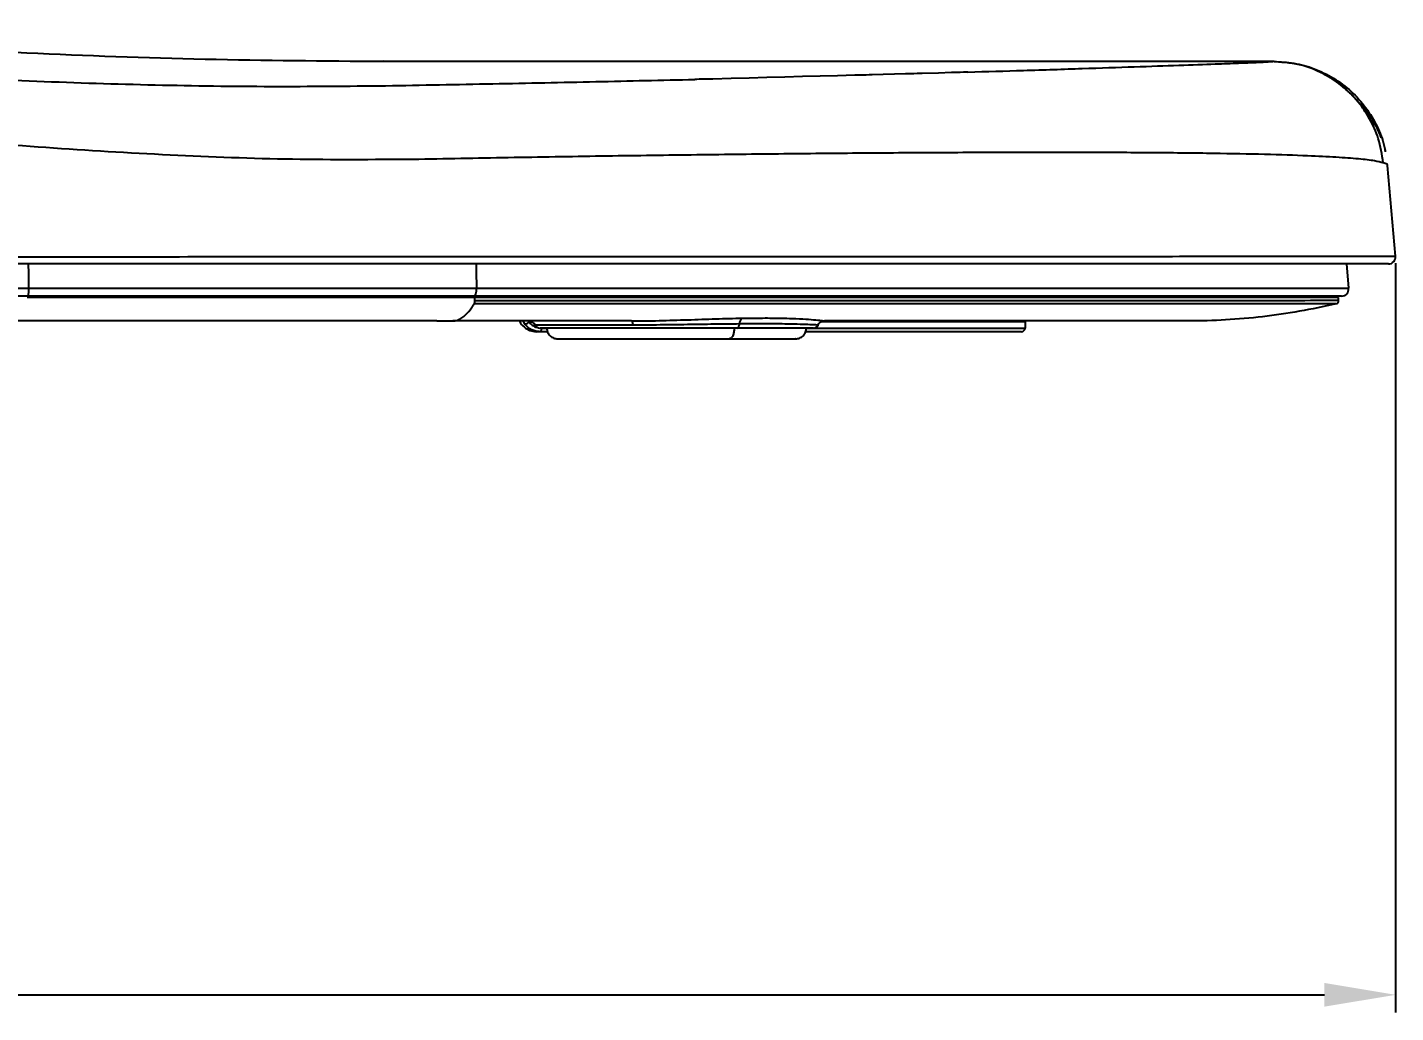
# Model space of a CAD drawing. Header units: millimetres. Extents: x 136 to 1356, y 36 to 868.
# Drawn here: x 472.5 to 664.5, y 42.5 to 180.8 of the extents above; entities that cross this region are included whole.
import ezdxf

# ---------------------------------------------------------------- set-up
doc = ezdxf.new("R2010")
doc.units = ezdxf.units.MM
doc.header["$LTSCALE"] = 20
doc.layers.add('____', color=7, linetype='Continuous')
doc.styles.add('style1', font='gbeitc.shx')
doc.styles.add('유형1', font='gbeitc.shx', dxfattribs={"height": 8})
doc.dimstyles.new('ISO-25', dxfattribs={"dimtxt": 2.5, "dimasz": 3, "dimexe": 1.25, "dimexo": 0.5, "dimgap": 1, "dimtad": 3, "dimtoh": 1, "dimdsep": 46, "dimtxsty": '유형1', "dimcen": 2.5, "dimclrd": 5, "dimclre": 5, "dimclrt": 5, "dimadec": 0, "dimazin": 0, "dimtfac": 1, "dimtmove": 0, "dimatfit": 3, "dimfxl": 1, "dimarcsym": 0})

# ---------------------------------------------------------------- blocks, each defined once
blk = doc.blocks.new('*D10')
at = {"layer": '____', "color": 2, "lineweight": -2, "transparency": 16777216}
for p, q in [((664.47, 147.65), (664.47, 42.52)), ((136.47, 145.88), (136.47, 42.52)), ((146.47, 45.02), (654.47, 45.02))]:
    blk.add_line(p, q, dxfattribs=at)
at = {"layer": '____', "color": 2, "transparency": 16777216}
for points in [[(146.47, 46.69), (146.47, 43.36), (136.47, 45.02)], [(654.47, 46.69), (654.47, 43.36), (664.47, 45.02)]]:
    blk.add_solid(points, dxfattribs=at)
at = {"layer": 'Defpoints', "color": 0, "transparency": 16777216}
for p in [(664.47, 148.65), (136.47, 146.88), (664.47, 45.02)]:
    blk.add_point(p, dxfattribs=at)
at = {"layer": '____', "color": 2, "transparency": 16777216, "insert": (400.47, 52.02), "char_height": 12, "attachment_point": 5, "style": 'style1'}
blk.add_mtext('528', dxfattribs=at)

msp = doc.modelspace()

# ---------------------------------------------------------------- linework, layer by layer
at = {"color": 7, "linetype": 'Continuous', "lineweight": 25}
for p, q in [((647.42, 175.97), (522.48, 176.01)), ((646.6, 175.92), (522.49, 175.96)), ((646.6, 175.91), (647.26, 175.95)), ((566.12, 173.45), (566.14, 173.45)), ((663.03, 163.28), (662.98, 163.46)), ((664.47, 148.65), (663.35, 161.36)), ((657.58, 147.56), (657.88, 144.15)), ((653.18, 143.01), (653.18, 143.01)), ((653.18, 143.01), (653.18, 143.01)), ((656.47, 142.44), (656.47, 142.86)), ((542.36, 139.09), (542.08, 139.56)), ((542.81, 139.52), (542.89, 139.41)), ((543.33, 139.41), (542.89, 139.41)), ((544.62, 138.56), (545.39, 138.56)), ((612.48, 139.42), (612.48, 138.56)), ((544.41, 138.06), (543.91, 138.06)), ((545.49, 138.06), (544.41, 138.06))]:
    msp.add_line(p, q, dxfattribs=at)
at = {"color": 7, "linetype": 'Continuous', "lineweight": 25, "flags": 128}
for points in [[(604.45, 174.48), (604.32, 174.47), (604.24, 174.47), (604.15, 174.47), (604.11, 174.47), (603.83, 174.46), (603.38, 174.44), (602.99, 174.43), (602.63, 174.42), (602.17, 174.4), (600.35, 174.35), (598.06, 174.28), (597.65, 174.27), (597.33, 174.26), (596.87, 174.25), (595.7, 174.22), (591.02, 174.09), (590.62, 174.08), (590.21, 174.07), (589.77, 174.06), (589.75, 174.05), (589.75, 174.05), (589.75, 174.05), (589.74, 174.05), (589.74, 174.05), (589.74, 174.05), (589.74, 174.05), (589.74, 174.05), (589.74, 174.05), (589.74, 174.05), (589.74, 174.05), (589.74, 174.05), (589.74, 174.05), (589.74, 174.05), (589.73, 174.05), (589.72, 174.05), (589.72, 174.05), (589.72, 174.05), (589.72, 174.05), (589.71, 174.05), (589.71, 174.05), (589.71, 174.05), (589.71, 174.05), (589.71, 174.05), (589.71, 174.05), (589.71, 174.05), (589.71, 174.05), (589.71, 174.05), (589.71, 174.05), (589.71, 174.05), (589.71, 174.05), (589.71, 174.05), (589.71, 174.05), (589.71, 174.05), (589.7, 174.05), (589.67, 174.05), (589.6, 174.05), (589.23, 174.04), (588.62, 174.03), (586.18, 173.96), (583.73, 173.9), (581.25, 173.84), (578.77, 173.77), (576.27, 173.71), (573.76, 173.64), (571.23, 173.58), (568.69, 173.51), (567.42, 173.48), (566.78, 173.47), (566.43, 173.46), (566.23, 173.45), (566.17, 173.45), (566.16, 173.45), (566.16, 173.45), (566.16, 173.45), (566.16, 173.45), (566.16, 173.45), (566.16, 173.45), (566.16, 173.45), (566.16, 173.45), (566.16, 173.45), (566.16, 173.45), (566.16, 173.45), (566.16, 173.45), (566.16, 173.45), (566.16, 173.45), (566.15, 173.45), (566.15, 173.45), (566.15, 173.45), (566.15, 173.45), (566.15, 173.45), (566.15, 173.45), (566.15, 173.45), (566.15, 173.45), (566.15, 173.45), (566.15, 173.45), (566.15, 173.45), (566.15, 173.45), (566.14, 173.45), (566.14, 173.45)], [(472.73, 144.15), (472.7, 146.2), (472.68, 147.56)], [(535.48, 147.56), (535.5, 146.55), (535.53, 144.15)], [(544.62, 138.56), (544.61, 138.46), (544.6, 138.37), (544.58, 138.28), (544.56, 138.21), (544.53, 138.14), (544.49, 138.1), (544.45, 138.07), (544.41, 138.06)], [(572.11, 138.57), (572.17, 138.58), (572.22, 138.61), (572.27, 138.66), (572.31, 138.73), (572.35, 138.82), (572.38, 138.91), (572.4, 139.02), (572.42, 139.14)], [(584.18, 139.59), (584.34, 139.56), (584.34, 139.56), (584.34, 139.56)]]:
    msp.add_lwpolyline(points, dxfattribs=at)
at = {"color": 7, "linetype": 'Continuous', "lineweight": 25}
for centre, radius, start, end in [((663.47, 148.56), 1, 270, 5), ((656.88, 144.06), 1, 270, 5), ((542, 140.25), 1.22, 287.2259, 316.6968), ((542.85, 138.56), 1, 24.564, 89.4983), ((544.39, 139.27), 0.7, 204.9443, 270.0016), ((573.28, 139.23), 0.864, 123.8491, 186.0644), ((582.81, 139.27), 0.7, 269.9984, 333.2191), ((611.98, 138.56), 0.5, 270, 315), ((611.98, 138.56), 0.5, 315, 0)]:
    msp.add_arc(centre, radius, start, end, dxfattribs=at)
for points, knots in [([(522.49, 175.95), (514.14, 176.01), (497.45, 176.13), (472.43, 177.07), (447.43, 178.53), (430.8, 180.01), (422.49, 180.75)], [0, 0, 0, 0, 0.249964, 0.5, 0.750036, 1, 1, 1, 1]), ([(422.84, 176.71), (428.55, 176.19), (439.96, 175.16), (457, 174.01), (473.85, 173.16), (490.45, 172.64), (506.79, 172.41), (517.46, 172.52), (522.78, 172.57)], [0, 0, 0, 0, 0.16739, 0.334623, 0.501594, 0.668201, 0.834187, 1, 1, 1, 1]), ([(604.45, 174.48), (607.09, 174.56), (612.77, 174.73), (620.62, 174.98), (627.94, 175.23), (634.2, 175.44), (638.99, 175.62), (642.55, 175.75), (644.96, 175.84), (646.29, 175.9), (646.58, 175.91), (646.6, 175.91)], [0, 0, 0, 0, 0.120233, 0.258497, 0.396632, 0.533129, 0.668286, 0.776279, 0.884522, 0.991964, 1, 1, 1, 1]), ([(662.74, 161.75), (662.55, 162.91), (662.21, 165.05), (660.99, 167.76), (659.7, 169.73), (658.33, 171.31), (656.63, 172.86), (654.19, 174.43), (650.89, 175.72), (648.36, 175.87), (647.02, 175.95)], [0, 0, 0, 0, 0.150279, 0.278095, 0.377762, 0.451406, 0.54575, 0.671724, 0.825639, 1, 1, 1, 1]), ([(647.42, 175.97), (648.35, 175.92), (650.26, 175.82), (653.09, 175.02), (655.82, 173.7), (658.29, 171.83), (660.37, 169.53), (661.9, 166.92), (662.78, 164.8), (662.97, 163.56), (663.02, 163.28)], [0, 0, 0, 0, 0.127961, 0.262729, 0.402452, 0.54479, 0.687127, 0.82685, 0.961618, 1, 1, 1, 1]), ([(522.78, 172.57), (527.82, 172.66), (537.86, 172.84), (552.35, 173.14), (561.54, 173.35), (566.12, 173.45)], [0, 0, 0, 0, 0.33507, 0.66831, 1, 1, 1, 1]), ([(662.46, 165.21), (662.27, 165.69), (661.88, 166.67), (660.93, 168.21), (659.93, 169.52), (659.08, 170.48), (658.5, 171.1), (657.83, 171.74), (657.33, 172.22), (657, 172.46), (656.95, 172.5)], [0, 0, 0, 0, 0.25224, 0.511138, 0.707951, 0.78577, 0.852196, 0.910321, 0.98566, 1, 1, 1, 1]), ([(526.6, 162.22), (521, 162.19), (509.8, 162.11), (492.57, 162.77), (475.14, 163.82), (457.53, 165.23), (439.84, 166.83), (428.01, 167.95), (422.1, 168.51)], [0, 0, 0, 0, 0.166895, 0.333562, 0.500355, 0.667039, 0.833639, 1, 1, 1, 1]), ([(662.69, 161.75), (662.34, 161.84), (661.6, 162.04), (659.37, 162.3), (656.24, 162.53), (651.93, 162.75), (646.27, 162.93), (639.06, 163.07), (630.81, 163.16), (621.67, 163.2), (611.74, 163.21), (601.11, 163.17), (589.82, 163.1), (578, 162.99), (565.73, 162.85), (553.06, 162.68), (540.04, 162.47), (531.08, 162.3), (526.6, 162.22)], [0, 0, 0, 0, 0.045888, 0.099185, 0.152685, 0.205799, 0.271888, 0.338178, 0.404797, 0.471049, 0.536984, 0.602999, 0.669372, 0.735761, 0.801727, 0.8676, 0.933671, 1, 1, 1, 1]), ([(663.35, 161.36), (663.33, 161.48), (663.29, 161.62), (662.75, 161.74), (662.69, 161.75)], [0, 0, 0, 0, 0.8794405, 1, 1, 1, 1]), ([(453.47, 148.58), (458.47, 148.58), (470.02, 148.58), (487.89, 148.58), (505.68, 148.59), (521.87, 148.59), (536.49, 148.59), (550.78, 148.6), (564.65, 148.6), (577.33, 148.61), (588.84, 148.61), (599.25, 148.62), (609.18, 148.62), (618.54, 148.63), (627.25, 148.63), (635.29, 148.63), (642.54, 148.64), (648.94, 148.64), (654.35, 148.64), (657.51, 148.64), (659.83, 148.65), (661.57, 148.65), (663.22, 148.65), (664.27, 148.65), (664.4, 148.65), (664.47, 148.65)], [0, 0, 0, 0, 0.048989, 0.113052, 0.176978, 0.227732, 0.278617, 0.329529, 0.380381, 0.431109, 0.473768, 0.516612, 0.559518, 0.602386, 0.64514, 0.68774, 0.731206, 0.774817, 0.818406, 0.861842, 0.869814, 0.901718, 0.934466, 0.967251, 1, 1, 1, 1]), ([(663.47, 147.56), (663.4, 147.56), (663.26, 147.56), (662.12, 147.56), (660.27, 147.56), (657.45, 147.56), (653.49, 147.56), (648.17, 147.56), (641.79, 147.56), (634.54, 147.56), (626.61, 147.56), (618.12, 147.56), (608.9, 147.56), (599, 147.56), (588.46, 147.56), (577.6, 147.56), (566.49, 147.56), (555.2, 147.56), (543.53, 147.56), (531.52, 147.56), (519.2, 147.56), (505.76, 147.56), (491.19, 147.56), (475.49, 147.56), (462.5, 147.56), (454.72, 147.56), (452.27, 147.56)], [0, 0, 0, 0, 0.034003, 0.068005, 0.1027, 0.137394, 0.180092, 0.222793, 0.266711, 0.310633, 0.352428, 0.394276, 0.436083, 0.479485, 0.522928, 0.566338, 0.608123, 0.649937, 0.691726, 0.734419, 0.777135, 0.81983, 0.871867, 0.923943, 0.975982, 1, 1, 1, 1]), ([(447.36, 144.15), (451.66, 144.15), (460.16, 144.15), (468.58, 144.15), (472.73, 144.15)], [0, 0, 0, 0, 0.50625, 1, 1, 1, 1]), ([(472.55, 143.06), (472.57, 143.06), (472.6, 143.09), (472.65, 143.2), (472.67, 143.28), (472.7, 143.49), (472.71, 143.61), (472.73, 143.87), (472.73, 144.01), (472.73, 144.15)], [0, 0, 0, 0, 0.25, 0.25, 0.5, 0.5, 0.75, 0.75, 1, 1, 1, 1]), ([(472.73, 144.15), (478.1, 144.15), (483.44, 144.15), (491.42, 144.15), (494.07, 144.15), (499.36, 144.15), (502, 144.16), (507.26, 144.16), (509.88, 144.16), (515.1, 144.16), (517.69, 144.16), (522.85, 144.15), (525.41, 144.15), (530.49, 144.15), (533.02, 144.15), (535.53, 144.15)], [0, 0, 0, 0, 0.25, 0.25, 0.375, 0.375, 0.5, 0.5, 0.625, 0.625, 0.75, 0.75, 0.875, 0.875, 1, 1, 1, 1]), ([(535.14, 143.06), (535.2, 143.06), (535.25, 143.09), (535.35, 143.2), (535.4, 143.28), (535.47, 143.49), (535.5, 143.61), (535.53, 143.87), (535.54, 144.01), (535.53, 144.15)], [0, 0, 0, 0, 0.25, 0.25, 0.5, 0.5, 0.75, 0.75, 1, 1, 1, 1]), ([(535.53, 144.15), (543.7, 144.15), (551.65, 144.15), (567.08, 144.15), (574.56, 144.15), (583.6, 144.15), (585.39, 144.15), (588.93, 144.15), (590.68, 144.15), (595.85, 144.15), (599.2, 144.15), (608.94, 144.15), (615.03, 144.15), (623.48, 144.15), (626.19, 144.15), (630.07, 144.15), (631.33, 144.15), (633.77, 144.15), (634.96, 144.15), (640.67, 144.15), (644.61, 144.15), (648.65, 144.15), (649.42, 144.15), (650.86, 144.15), (651.54, 144.15), (653.42, 144.15), (654.47, 144.15), (656.17, 144.15), (656.8, 144.15), (657.66, 144.15), (657.88, 144.15), (657.88, 144.15)], [0, 0, 0, 0, 0.125, 0.125, 0.25, 0.25, 0.28125, 0.28125, 0.3125, 0.3125, 0.375, 0.375, 0.5, 0.5, 0.5625, 0.5625, 0.59375, 0.59375, 0.625, 0.625, 0.75, 0.75, 0.78125, 0.78125, 0.8125, 0.8125, 0.875, 0.875, 0.9375, 0.9375, 1, 1, 1, 1]), ([(472.55, 143.06), (468.09, 143.06), (459.21, 143.06), (450.26, 143.06), (445.8, 143.06)], [0, 0, 0, 0, 0.5027178, 1, 1, 1, 1]), ([(535.14, 143.06), (530.14, 143.06), (525.07, 143.06), (517.36, 143.06), (514.78, 143.06), (509.58, 143.06), (506.97, 143.06), (501.72, 143.06), (499.09, 143.06), (493.82, 143.06), (491.17, 143.06), (483.22, 143.06), (477.9, 143.06), (472.55, 143.06)], [0, 0, 0, 0, 0.25, 0.25, 0.375, 0.375, 0.5, 0.5, 0.625, 0.625, 0.75, 0.75, 1, 1, 1, 1]), ([(656.88, 143.06), (656.88, 143.06), (656.67, 143.06), (655.82, 143.06), (655.19, 143.06), (653.52, 143.06), (652.48, 143.06), (650.93, 143.06), (650.6, 143.06), (649.93, 143.06), (648.89, 143.06), (647.75, 143.06), (643.73, 143.06), (639.82, 143.06), (634.13, 143.06), (632.95, 143.06), (630.52, 143.06), (629.26, 143.06), (625.4, 143.06), (622.71, 143.06), (614.29, 143.06), (608.22, 143.06), (598.53, 143.06), (595.19, 143.06), (590.05, 143.06), (588.31, 143.06), (584.78, 143.06), (583, 143.06), (574, 143.06), (566.55, 143.06), (551.18, 143.06), (543.27, 143.06), (535.14, 143.06)], [0, 0, 0, 0, 0.0625, 0.0625, 0.125, 0.125, 0.1875, 0.1875, 0.203125, 0.203125, 0.21875, 0.25, 0.25, 0.375, 0.375, 0.40625, 0.40625, 0.4375, 0.4375, 0.5, 0.5, 0.625, 0.625, 0.6875, 0.6875, 0.71875, 0.71875, 0.75, 0.75, 0.875, 0.875, 1, 1, 1, 1]), ([(535.23, 141.96), (535.23, 141.97), (535.24, 141.99), (535.27, 142.08), (535.29, 142.25), (535.29, 142.39), (535.29, 142.44)], [0.97070655, 0.97070655, 0.97070655, 0.97070655, 0.97265625, 0.9765625, 0.984375, 0.98864898, 0.98864898, 0.98864898, 0.98864898]), ([(535.29, 142.44), (535.29, 142.49), (535.29, 142.63), (535.29, 142.77), (535.29, 142.86)], [0.98864898, 0.98864898, 0.98864898, 0.98864898, 0.9921875, 1, 1, 1, 1]), ([(656.47, 142.86), (656.47, 142.86), (656.26, 142.86), (655.41, 142.86), (654.78, 142.86), (653.13, 142.86), (652.1, 142.86), (650.26, 142.86), (649.59, 142.86), (648.52, 142.86), (648.15, 142.86), (647.39, 142.86), (647, 142.86), (643.37, 142.86), (639.46, 142.86), (632.67, 142.86), (630.26, 142.86), (627.05, 142.86), (626.4, 142.86), (625.08, 142.86), (624.41, 142.86), (622.39, 142.86), (621.01, 142.86), (613.97, 142.86), (607.91, 142.86), (595.03, 142.86), (588.21, 142.86), (579.24, 142.86), (577.42, 142.86), (573.76, 142.86), (571.91, 142.86), (566.33, 142.86), (562.56, 142.86), (551.11, 142.86), (543.29, 142.86), (535.29, 142.86)], [0, 0, 0, 0, 0.0625, 0.0625, 0.125, 0.125, 0.1875, 0.1875, 0.21875, 0.21875, 0.234375, 0.234375, 0.25, 0.25, 0.375, 0.375, 0.4375, 0.4375, 0.453125, 0.453125, 0.46875, 0.46875, 0.5, 0.5, 0.625, 0.625, 0.75, 0.75, 0.78125, 0.78125, 0.8125, 0.8125, 0.875, 0.875, 1, 1, 1, 1]), ([(535.29, 142.44), (539.32, 142.44), (543.31, 142.45), (551.23, 142.45), (555.13, 142.45), (566.61, 142.45), (574.01, 142.45), (588.22, 142.45), (595.04, 142.45), (603.15, 142.45), (604.76, 142.45), (607.92, 142.45), (609.47, 142.45), (614.04, 142.45), (616.96, 142.45), (625.35, 142.45), (630.44, 142.45), (636.09, 142.45), (637.19, 142.45), (638.78, 142.45), (639.3, 142.45), (640.32, 142.45), (640.82, 142.45), (643.27, 142.45), (645.05, 142.45), (649.82, 142.45), (652.27, 142.46), (654.76, 142.46), (655.4, 142.46), (656.04, 142.46), (656.2, 142.46), (656.42, 142.46), (656.47, 142.46), (656.47, 142.46)], [0, 0, 0, 0, 0.0625, 0.0625, 0.125, 0.125, 0.25, 0.25, 0.375, 0.375, 0.40625, 0.40625, 0.4375, 0.4375, 0.5, 0.5, 0.625, 0.625, 0.65625, 0.65625, 0.671875, 0.671875, 0.6875, 0.6875, 0.75, 0.75, 0.875, 0.875, 0.9375, 0.9375, 0.96875, 0.96875, 1, 1, 1, 1]), ([(656.09, 141.97), (656.2, 141.99), (656.3, 142.06), (656.44, 142.23), (656.47, 142.34), (656.47, 142.46)], [0, 0, 0, 0, 0.5, 0.5, 1, 1, 1, 1]), ([(532.21, 139.56), (532.22, 139.56), (532.28, 139.56), (532.38, 139.57), (532.56, 139.59), (532.85, 139.66), (533.31, 139.87), (533.94, 140.34), (534.51, 140.96), (534.93, 141.52), (535.12, 141.8), (535.19, 141.9), (535.22, 141.95), (535.23, 141.96), (535.23, 141.96)], [0.4627756, 0.4627756, 0.4627756, 0.4627756, 0.46875, 0.5, 0.515625, 0.5625, 0.65625, 0.75, 0.875, 0.9375, 0.953125, 0.96875, 0.9707031, 0.9707065, 0.9707065, 0.9707065, 0.9707065]), ([(656.09, 141.97), (656.09, 141.97), (656.03, 141.97), (655.82, 141.97), (655.66, 141.97), (655.01, 141.97), (654.38, 141.97), (651.9, 141.97), (649.45, 141.97), (644.69, 141.97), (642.92, 141.97), (640.48, 141.97), (639.98, 141.97), (638.96, 141.97), (638.44, 141.97), (636.85, 141.97), (635.76, 141.97), (630.11, 141.97), (625.04, 141.97), (616.67, 141.97), (613.76, 141.97), (609.21, 141.97), (607.66, 141.97), (604.5, 141.97), (602.9, 141.97), (594.81, 141.96), (588.01, 141.96), (573.84, 141.96), (566.46, 141.96), (555.01, 141.96), (551.13, 141.96), (543.23, 141.96), (539.24, 141.96), (535.23, 141.96)], [0, 0, 0, 0, 0.03125, 0.03125, 0.0625, 0.0625, 0.125, 0.125, 0.25, 0.25, 0.3125, 0.3125, 0.328125, 0.328125, 0.34375, 0.34375, 0.375, 0.375, 0.5, 0.5, 0.5625, 0.5625, 0.59375, 0.59375, 0.625, 0.625, 0.75, 0.75, 0.875, 0.875, 0.9375, 0.9375, 1, 1, 1, 1]), ([(656.09, 141.97), (652.7, 141.17), (649.27, 140.57), (642.36, 139.76), (638.89, 139.56), (635.41, 139.56)], [0, 0, 0, 0, 0.5, 0.5, 1, 1, 1, 1]), ([(529.98, 139.56), (524.98, 139.56), (514.93, 139.56), (499.33, 139.56), (484.27, 139.56), (474.33, 139.56), (469.82, 139.56)], [0, 0, 0, 0, 0.256983, 0.516893, 0.780632, 1, 1, 1, 1]), ([(529.98, 139.56), (530.25, 139.56), (530.82, 139.56), (531.5, 139.56), (531.98, 139.56), (532.13, 139.56), (532.21, 139.56)], [0, 0, 0, 0, 0.1875, 0.375, 0.421875, 0.4627756, 0.4627756, 0.4627756, 0.4627756]), ([(557.25, 139.56), (556.83, 139.56), (556, 139.56), (554.73, 139.56), (553.47, 139.56), (552.19, 139.56), (550.91, 139.56), (549.62, 139.56), (548.32, 139.56), (547.02, 139.56), (545.71, 139.56), (544.39, 139.56), (543.06, 139.56), (541.73, 139.56), (540.39, 139.56), (539.05, 139.56), (537.69, 139.56), (536.33, 139.56), (534.96, 139.56), (533.59, 139.56), (532.67, 139.56), (532.21, 139.56)], [0, 0, 0, 0, 0.05182, 0.103718, 0.155695, 0.207754, 0.259898, 0.312127, 0.364446, 0.416855, 0.469357, 0.521956, 0.574651, 0.627447, 0.680345, 0.733347, 0.786456, 0.839674, 0.893002, 0.946443, 1, 1, 1, 1]), ([(541.56, 139.56), (541.57, 139.53), (541.69, 139.19), (542.18, 138.69), (542.98, 138.16), (543.6, 138.09), (543.91, 138.06)], [0, 0, 0, 0, 0.02671, 0.350879, 0.675488, 1, 1, 1, 1]), ([(544.41, 138.06), (544.22, 138.06), (544.03, 138.08), (543.65, 138.17), (543.46, 138.24), (543.11, 138.42), (542.95, 138.52), (542.63, 138.78), (542.49, 138.92), (542.36, 139.09)], [0, 0, 0, 0, 0.25, 0.25, 0.5, 0.5, 0.75, 0.75, 1, 1, 1, 1]), ([(542.89, 139.41), (542.98, 139.31), (543.26, 139.01), (543.67, 138.72), (544, 138.67), (544.07, 138.66)], [0, 0, 0, 0, 0.287282, 0.845704, 1, 1, 1, 1]), ([(557.53, 138.98), (557.02, 138.98), (555.48, 138.98), (553.01, 138.98), (550.33, 138.98), (548.02, 138.98), (546.16, 138.98), (544.79, 138.98), (543.98, 138.98), (543.71, 138.98), (543.76, 138.98), (543.77, 138.98)], [0, 0, 0, 0, 0.0637116, 0.1955533, 0.3311964, 0.462372, 0.5973025, 0.7273832, 0.861166, 0.9912543, 1, 1, 1, 1]), ([(572.11, 138.57), (571.5, 138.57), (569.92, 138.57), (567.17, 138.57), (563.96, 138.57), (560.69, 138.57), (557.54, 138.57), (554.53, 138.57), (551.82, 138.57), (549.41, 138.57), (547.43, 138.57), (545.88, 138.57), (544.87, 138.57), (544.39, 138.57), (544.44, 138.57), (544.46, 138.57)], [0, 0, 0, 0, 0.051758, 0.133614, 0.217837, 0.299903, 0.384363, 0.46623, 0.550458, 0.632142, 0.716197, 0.798111, 0.882416, 0.964253, 1, 1, 1, 1]), ([(545.39, 138.56), (545.41, 138.37), (545.46, 137.99), (545.81, 137.47), (546.33, 137.12), (546.74, 137.08), (546.93, 137.06)], [0, 0, 0, 0, 0.243645, 0.502324, 0.759823, 1, 1, 1, 1]), ([(557.25, 139.56), (557.41, 139.56), (557.57, 139.56), (557.89, 139.56), (558.05, 139.56), (558.53, 139.57), (558.86, 139.57), (559.83, 139.58), (560.49, 139.6), (561.81, 139.63), (562.48, 139.65), (563.82, 139.69), (564.48, 139.71), (565.82, 139.75), (566.48, 139.77), (567.8, 139.82), (568.44, 139.84), (570.35, 139.9), (571.59, 139.93), (572.8, 139.95)], [0, 0, 0, 0, 0.03125, 0.03125, 0.0625, 0.0625, 0.125, 0.125, 0.25, 0.25, 0.375, 0.375, 0.5, 0.5, 0.625, 0.625, 0.75, 0.75, 1, 1, 1, 1]), ([(557.53, 138.98), (557.5, 139.15), (557.46, 139.3), (557.36, 139.51), (557.31, 139.56), (557.25, 139.56)], [0, 0, 0, 0, 0.5, 0.5, 1, 1, 1, 1]), ([(572.42, 139.14), (571.27, 139.13), (570.08, 139.12), (568.25, 139.09), (567.63, 139.09), (566.38, 139.07), (565.74, 139.06), (564.47, 139.04), (563.83, 139.03), (562.55, 139.01), (561.91, 139.01), (560.64, 138.99), (560.01, 138.99), (558.75, 138.98), (558.14, 138.98), (557.53, 138.98)], [0, 0, 0, 0, 0.25, 0.25, 0.375, 0.375, 0.5, 0.5, 0.625, 0.625, 0.75, 0.75, 0.875, 0.875, 1, 1, 1, 1]), ([(571.67, 138.56), (571.67, 138.38), (571.66, 138.19), (571.59, 137.82), (571.54, 137.65), (571.41, 137.35), (571.33, 137.24), (571.17, 137.09), (571.08, 137.06), (571.01, 137.06)], [0, 0, 0, 0, 0.25, 0.25, 0.5, 0.5, 0.75, 0.75, 1, 1, 1, 1]), ([(581.73, 138.56), (581.73, 138.56), (581.73, 138.56), (580.94, 138.56), (579.48, 138.56), (577.39, 138.56), (574.78, 138.56), (572.71, 138.56), (571.67, 138.56)], [0, 0, 0, 0, 0.116415, 0.293132, 0.469849, 0.646567, 0.823284, 1, 1, 1, 1]), ([(582.81, 138.57), (582.82, 138.57), (582.58, 138.57), (581.98, 138.57), (581.84, 138.57), (581.54, 138.57), (581.37, 138.57), (580.83, 138.57), (580.42, 138.57), (579.72, 138.57), (579.47, 138.57), (578.95, 138.57), (578.68, 138.57), (577.81, 138.57), (577.2, 138.57), (575.88, 138.57), (575.19, 138.57), (574.07, 138.57), (573.69, 138.57), (572.92, 138.57), (572.52, 138.57), (572.11, 138.57)], [0, 0, 0, 0, 0.25, 0.25, 0.3125, 0.3125, 0.375, 0.375, 0.5, 0.5, 0.5625, 0.5625, 0.625, 0.625, 0.75, 0.75, 0.875, 0.875, 0.9375, 0.9375, 1, 1, 1, 1]), ([(583.41, 138.98), (583.37, 138.99), (583.29, 138.99), (582.37, 139.04), (581.03, 139.09), (579.38, 139.13), (577.46, 139.15), (575.26, 139.16), (573.37, 139.15), (572.42, 139.14)], [0, 0, 0, 0, 0.1662871, 0.3127118, 0.4632556, 0.609708, 0.7097767, 0.8529375, 1, 1, 1, 1]), ([(572.8, 139.95), (573.77, 139.96), (575.75, 139.99), (578.06, 139.97), (580.1, 139.91), (581.81, 139.83), (583.2, 139.71), (584.06, 139.61), (584.15, 139.6), (584.18, 139.59)], [0, 0, 0, 0, 0.155121, 0.314482, 0.422854, 0.581337, 0.739284, 0.901689, 1, 1, 1, 1]), ([(580.28, 137.06), (580.47, 137.08), (580.87, 137.12), (581.39, 137.47), (581.74, 137.98), (581.79, 138.37), (581.81, 138.56)], [0, 0, 0, 0, 0.240152, 0.498316, 0.757331, 1, 1, 1, 1]), ([(581.81, 138.56), (582.11, 138.56), (584.61, 138.56), (588.97, 138.56), (594.77, 138.56), (599.59, 138.56), (603.51, 138.56), (606.59, 138.56), (608.56, 138.56), (610.44, 138.56), (611.65, 138.56), (612.38, 138.56), (612.45, 138.56), (612.48, 138.56)], [0, 0, 0, 0, 0.01789, 0.146515, 0.274946, 0.402942, 0.501956, 0.601138, 0.700054, 0.733047, 0.865378, 0.932689, 1, 1, 1, 1]), ([(583.43, 138.97), (583.47, 139.05), (583.55, 139.22), (583.74, 139.38), (583.87, 139.47), (583.92, 139.48), (583.92, 139.48)], [0, 0, 0, 0, 0.341939, 0.680476, 0.9792, 1, 1, 1, 1]), ([(612.48, 139.42), (612.42, 139.42), (612.31, 139.42), (611.32, 139.42), (609.59, 139.42), (606.99, 139.42), (603.72, 139.42), (599.91, 139.42), (595.61, 139.42), (590.37, 139.42), (586.28, 139.42), (583.93, 139.42)], [0, 0, 0, 0, 0.09064, 0.181058, 0.291283, 0.403219, 0.514028, 0.624596, 0.735811, 0.848208, 1, 1, 1, 1]), ([(633.97, 139.56), (633.91, 139.56), (633.8, 139.56), (633.62, 139.56), (633.43, 139.56), (633.22, 139.56), (633.01, 139.56), (632.79, 139.56), (632.56, 139.56), (632.32, 139.56), (632.08, 139.56), (631.82, 139.56), (631.55, 139.56), (631.27, 139.56), (630.98, 139.56), (630.69, 139.56), (629.67, 139.56), (627.69, 139.56), (624.33, 139.56), (620.39, 139.56), (615.92, 139.56), (610.98, 139.56), (605.59, 139.56), (599.7, 139.56), (594.93, 139.56), (591.57, 139.56), (589.81, 139.56), (588.01, 139.56), (586.19, 139.56), (584.96, 139.56), (584.34, 139.56)], [0, 0, 0, 0, 0.010718, 0.021443, 0.032176, 0.042917, 0.053667, 0.064428, 0.0752, 0.085984, 0.09678, 0.107591, 0.118415, 0.129255, 0.140111, 0.150985, 0.161876, 0.248605, 0.336134, 0.424852, 0.515132, 0.603584, 0.693215, 0.784319, 0.877177, 0.901596, 0.926084, 0.950644, 0.975281, 1, 1, 1, 1]), ([(635.41, 139.56), (635.41, 139.56), (635.42, 139.56), (635.42, 139.56), (635.42, 139.56), (635.4, 139.56), (635.38, 139.56), (635.36, 139.56), (635.36, 139.56), (635.35, 139.56), (635.32, 139.56), (635.27, 139.56), (635.21, 139.56), (635.16, 139.56), (635.12, 139.56), (635.09, 139.56), (635.07, 139.56), (635.06, 139.56), (635.06, 139.56), (635.06, 139.56), (635.06, 139.56), (635.06, 139.56), (635.06, 139.56), (635.06, 139.56), (635.06, 139.56), (635.06, 139.56), (635.06, 139.56), (635.06, 139.56), (635.05, 139.56), (635.02, 139.56), (634.97, 139.56), (634.91, 139.56), (634.85, 139.56), (634.77, 139.56), (634.66, 139.56), (634.52, 139.56), (634.38, 139.56), (634.26, 139.56), (634.16, 139.56), (634.09, 139.56), (634.02, 139.56), (633.98, 139.56), (633.97, 139.56), (633.97, 139.56), (633.97, 139.56), (633.97, 139.56), (633.97, 139.56), (633.96, 139.56), (633.96, 139.56), (633.96, 139.56), (633.96, 139.56)], [0, 0, 0, 0, 0.049134, 0.098258, 0.147378, 0.196502, 0.245636, 0.252035, 0.257154, 0.262273, 0.275985, 0.336034, 0.39199, 0.41998, 0.447969, 0.471625, 0.490129, 0.490371, 0.490691, 0.490995, 0.49125, 0.491456, 0.491621, 0.491786, 0.49195, 0.492115, 0.49228, 0.492444, 0.495157, 0.503116, 0.539962, 0.571562, 0.603183, 0.634803, 0.698092, 0.761435, 0.824839, 0.888309, 0.920074, 0.951847, 0.978573, 0.999382, 0.999444, 0.999526, 0.999609, 0.999691, 0.999773, 0.999856, 0.999934, 1, 1, 1, 1]), ([(546.93, 137.06), (546.94, 137.06), (546.96, 137.06), (547, 137.06), (547.05, 137.06), (547.12, 137.06), (547.19, 137.06), (547.27, 137.06), (547.36, 137.06), (547.57, 137.06), (547.94, 137.06), (548.6, 137.06), (549.4, 137.06), (550.65, 137.06), (552.53, 137.06), (555.21, 137.06), (558.21, 137.06), (560.89, 137.06), (563.07, 137.06), (564.71, 137.06), (566.34, 137.06), (567.68, 137.06), (568.73, 137.06), (569.51, 137.06), (570.27, 137.06), (570.76, 137.06), (571.01, 137.06)], [0, 0, 0, 0, 0.012496, 0.024982, 0.037463, 0.049948, 0.062445, 0.074961, 0.087503, 0.10008, 0.150176, 0.200121, 0.25005, 0.300163, 0.400083, 0.500004, 0.599925, 0.699846, 0.749942, 0.799887, 0.849816, 0.899929, 0.925036, 0.950043, 0.975011, 1, 1, 1, 1]), ([(571.01, 137.06), (571.13, 137.06), (571.37, 137.06), (571.73, 137.06), (572.09, 137.06), (572.44, 137.06), (572.78, 137.06), (573.12, 137.06), (573.46, 137.06), (574.11, 137.06), (575.05, 137.06), (576.19, 137.06), (577.21, 137.06), (578.1, 137.06), (578.85, 137.06), (579.45, 137.06), (579.9, 137.06), (580.14, 137.06), (580.26, 137.06), (580.3, 137.06), (580.31, 137.06), (580.28, 137.06), (580.27, 137.06)], [0, 0, 0, 0, 0.020819, 0.041619, 0.062411, 0.083209, 0.104026, 0.124873, 0.145764, 0.16671, 0.250159, 0.333358, 0.416528, 0.500006, 0.583455, 0.666654, 0.749825, 0.833302, 0.875121, 0.916776, 0.958369, 1, 1, 1, 1]), ([(611.98, 138.06), (611.9, 138.06), (611.74, 138.06), (610.53, 138.06), (608.67, 138.06), (606.14, 138.06), (603.08, 138.06), (599.18, 138.06), (594.39, 138.06), (588.62, 138.06), (584.35, 138.06), (581.94, 138.06), (581.71, 138.06)], [0, 0, 0, 0, 0.100022, 0.200434, 0.300531, 0.399842, 0.499419, 0.598829, 0.727668, 0.856944, 0.986418, 1, 1, 1, 1])]:
    msp.add_open_spline(points, degree=3, knots=knots, dxfattribs=at)
msp.add_open_spline([(535.29, 142.86), (532.78, 142.86), (527.73, 142.86), (520.05, 142.86), (512.26, 142.86), (504.4, 142.86), (496.48, 142.86), (488.52, 142.86), (480.52, 142.86), (475.17, 142.86), (472.48, 142.86)], degree=3, dxfattribs=at)

# ---------------------------------------------------------------- dimensions: what is measured, and where the dimension line sits
at = {"layer": '____', "color": 2}
dim = msp.add_linear_dim(base=(664.47, 45.02), p1=(136.47, 146.88), p2=(664.47, 148.65), dimstyle='ISO-25', override={"dimtxt": 12, "dimasz": 10, "dimexe": 2.5, "dimexo": 1, "dimtoh": 0, "dimdec": 0, "dimtxsty": 'style1', "dimcen": -1, "dimclrd": 2, "dimclre": 2, "dimclrt": 2, "dimtdec": 0}, dxfattribs=at)
dim.commit()
dim.dimension.update_dxf_attribs({"geometry": '*D10', "text_midpoint": (400.47, 52.02)})

doc.saveas('drawing.dxf')
